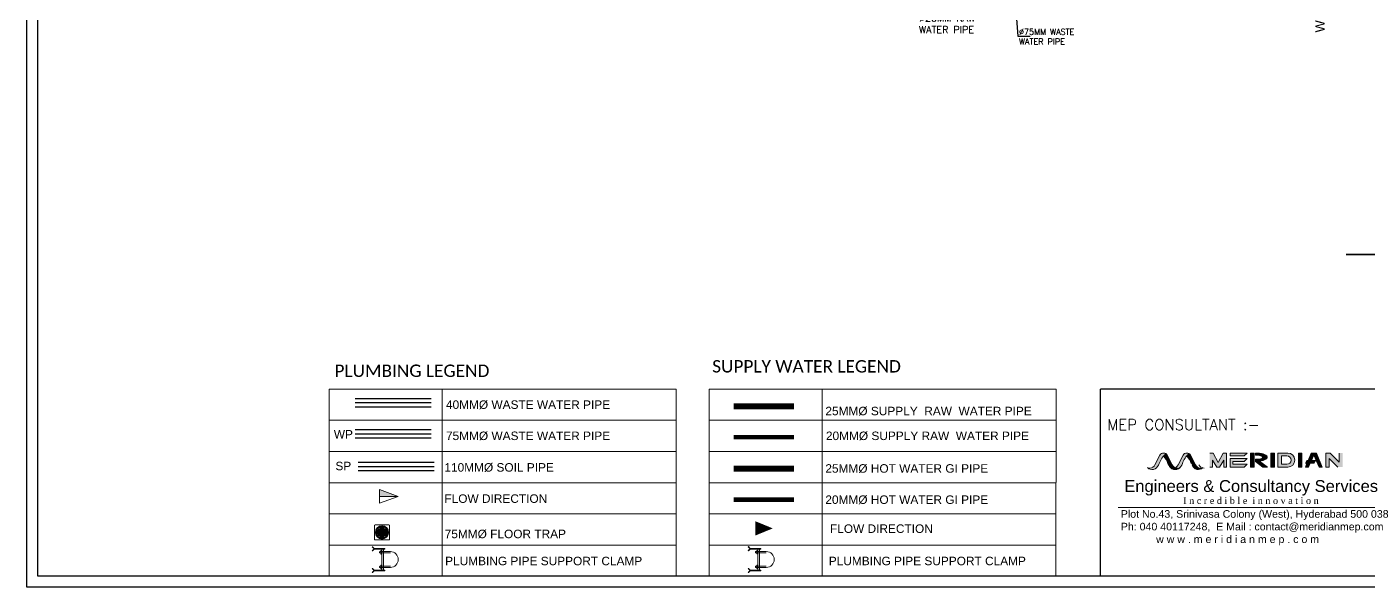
# Model space of a CAD drawing. Extents: x 3550807 to 4078732, y -628171 to -515859.
# Drawn here: x 3872703 to 3901370, y -551399 to -539425 of the extents above; entities that cross this region are included whole.
import ezdxf
from ezdxf import colors
from ezdxf.entities.mleader import LeaderData, LeaderLine
from ezdxf.math import Vec2, Vec3

# ---------------------------------------------------------------- set-up
doc = ezdxf.new("R2010")
doc.units = 0
doc.header["$LTSCALE"] = 6
doc.header["$MEASUREMENT"] = 0
doc.linetypes.add('AI9-LType1', pattern=[1.874999989072481, 1.249999992714987, -0.6249999963574941])
doc.linetypes.add('Hidden 2mm', pattern=[3, 2, -0.9999999999999999])
doc.layers.get('0').update_dxf_attribs({"linetype": 'CONTINUOUS'})
for name, color, linetype, lineweight in [('22-FTfix', 8, 'CONTINUOUS', 9), ('FURNITURE WALL', 8, 'CONTINUOUS', 5), ('P-SP', 1, 'CONTINUOUS', 0), ('PHE-SANITARY', 1, 'CONTINUOUS', 25), ('PHE-SP', 1, 'CONTINUOUS', 0), ('PL-CLAMP', 211, 'CONTINUOUS', 13), ('PL-SOFT  WATER SUPPLY PIPE', 162, 'CONTINUOUS', 9), ('PL-WATER PIPING', 1, 'CONTINUOUS', 9), ('WALL', 10, 'CONTINUOUS', 35)]:
    doc.layers.add(name, color=color, linetype=linetype, lineweight=lineweight)
for name, color, linetype in [('AHU-N Ducting', 30, 'CONTINUOUS'), ('JOINERY', 7, 'CONTINUOUS'), ('P-Text', 8, 'CONTINUOUS'), ('phe-text', 1, 'CONTINUOUS'), ('PL- WASTE PIPE', 6, 'CONTINUOUS'), ('PL-SOIL PIPE', 1, 'CONTINUOUS')]:
    doc.layers.add(name, color=color, linetype=linetype)
doc.styles.add('ARIAL', font='arial.ttf')
doc.styles.add('IRFAN', font='romans.shx')
doc.styles.add('ROMANS', font='romans.shx')
doc.styles.add('SIC_CALIBRI', font='calibri.ttf')
doc.styles.get("Standard").update_dxf_attribs({"font": 'SIMPLEX'})
doc.styles.add('vni1', font='arial.ttf', dxfattribs={"height": 6})

# ---------------------------------------------------------------- blocks, each defined once
blk = doc.blocks.new('1232')
at = {"layer": 'WALL', "color": 8, "linetype": 'ByBlock'}
blk.add_line((-4220.493711504154, -6407.145046984893), (-2711.180828285404, -6407.145046984893), dxfattribs=at)
at = {"layer": 'JOINERY', "color": 8, "style": 'ARIAL', "width": 0.9999999966184663}
blk.add_text('W4', height=200, rotation=90, dxfattribs=at).set_placement((-4682.009674368426, -1663.349350927863))
blk = doc.blocks.new('MECS')
at = {"layer": 'AHU-N Ducting', "lineweight": 0}
for color, points in [(160, [(0.5134121462452396, 0.9090535810691411, -0.255341921221145), (0.5145768996701445, 0.912287291370199, -0.0468472647748238), (0.5216573496010881, 0.9294547023055619, -0.02665404777678521), (0.5336342063745126, 0.9523017867876555, -0.06718534236502927), (0.5556565003610188, 0.9834757225398514, -0.02764109542235114), (0.5738745622465666, 1.003062886091293), (0.5766256133007953, 1.006020680794153, 0.1721363590096937), (0.5505140324168423, 1.011612092831704, 0.2473140975325933), (0.5199152673609156, 0.990002997602848), (0.4721895616269332, 0.8959762340672447, -0.01800133279279188), (0.4702329186293511, 0.8924425501871536, -0.03191826124391834), (0.4661593275680615, 0.8865579408482758, -0.10706332640321), (0.4578792062891825, 0.878103115775042, -0.06872213656596317), (0.4448145115283366, 0.8700396566532579, -0.1100815216467871), (0.4328884929311516, 0.8662964673627914, -0.04816773781383378), (0.4221518354338086, 0.8652597410154012, -0.2553419212163173), (0.4220358712937212, 0.8652596211915509, -0.1055217205861158), (0.4103804133107057, 0.8664834367568037, -0.05287384099968509), (0.3991274403419439, 0.8701487347559893, 0.05054860804395004), (0.4093426809361326, 0.8618595423592463, 0.158790178535047), (0.4483361824497781, 0.8512470793146013, 0.02557253404730241), (0.4549705379184891, 0.8519151542827459, 0.05690113489079723), (0.4703863626932994, 0.8580222609840502, 0.07612807459237678), (0.4928284065502248, 0.8754018488679505, 0.05635508372328296), (0.5070302214118503, 0.8948318576810209)]), (150, [(0.5738745622465666, 1.003062886091293), (0.5556565003610187, 0.9834757225398514, -0.08871706839118897), (0.5985678696283647, 0.909053581069051), (0.606061486380822, 0.89483185768066, 0.0908047400681244), (0.6258840872999482, 0.8691652436534564, 0.09462166198595127), (0.6465687088664405, 0.8652597410154012, 0.09762620718751959), (0.6678649370783271, 0.8694578930597028, -0.1798615287096714), (0.6391234390957357, 0.8959762340672447), (0.5913977333575124, 0.9900029976114196, 0.1368225701357831), (0.5768519750966852, 1.005880687949675, 0.004232813224522215)]), (160, [(0.7385117872205167, 0.909053581069051, -0.2553419212210821), (0.7396765406437975, 0.912287291370199, -0.0468472648161624), (0.7467569905745608, 0.9294547023055619, -0.02665404768152423), (0.7587338473479852, 0.9523017867876555, -0.0671853423456069), (0.7807561413347619, 0.9834757225398514, -0.02764109536567236), (0.7989742032197685, 1.003062886091293), (0.8017252542742679, 1.006020680794153, 0.1721363590409371), (0.7756136733902246, 1.011612092831704, 0.2473140974765815), (0.745014908334659, 0.990002997602848), (0.6972892026003155, 0.8959762340672447, -0.01800133322273754), (0.6953325596030944, 0.8924425501871536, -0.03191826041983521), (0.6912589685412633, 0.8865579408482758, -0.1070633264490691), (0.6829788472626551, 0.878103115775042, -0.06872213649297712), (0.6699141525020799, 0.8700396566532579, -0.1100815216296455), (0.6579881339048046, 0.8662964673627914, -0.04816773779806655), (0.6472514764075519, 0.8652597410154012, -0.255341921221943), (0.6471355122674645, 0.8652596211915509, -0.1055217205828826), (0.6354800542840878, 0.8664834367568037, -0.05287384108009963), (0.6242270813156874, 0.8701487347559893, 0.05054860803605635), (0.6344423219093345, 0.8618595423592463, 0.1587901785338139), (0.6734358234232507, 0.8512470793146013, 0.02557253404856175), (0.6800701788916007, 0.8519151542827459, 0.05690113471568389), (0.6954860036670426, 0.8580222609840502, 0.07612807450990046), (0.717928047523968, 0.8754018488679504, 0.05635508364208738), (0.7321298623846912, 0.8948318576810209)]), (150, [(0.7989742032197685, 1.003062886091293), (0.7807561413347619, 0.9834757225398514, -0.08282162458354263), (0.824217065318585, 0.9090771159288699), (0.8311611273545652, 0.89483185768066, 0.09080474013753037), (0.8509837282734207, 0.8691652436534564, 0.09462166197701749), (0.8716683498401837, 0.8652597410154012, 0.09762620721909913), (0.892964578051529, 0.8694578930597028, -0.1798615287170609), (0.8642230800689376, 0.8959762340672447), (0.8164973743309851, 0.9900029976114196, 0.1368225702393716), (0.8019516160670902, 1.005880687950846, 0.00423281322532398)]), (1, [(1.030236444528139, 0.9438043992806316), (1.071119814834754, 0.8756654487700585), (1.098384609470751, 0.8756654487700585), (1.139267979777095, 0.9438043992806316), (1.139267979777095, 0.8756654487700585), (1.166523559981414, 0.8756654487700585), (1.166523559981414, 1.011943349791295), (1.132454084726353, 1.011943349791295), (1.085966086906956, 0.9199812081284943), (1.037050339579422, 1.011943349791295), (1.002980864324091, 1.011943349791295), (1.002980864324091, 0.8756654487700585), (1.030236444528139, 0.8756654487700585)]), (251, [(1.200593035236746, 1.011943349791295), (1.200593035236746, 0.9846877695869755), (1.336870936257982, 0.9846877695869755), (1.364126516462392, 1.011943349791295)]), (251, [(1.200593035236746, 0.9574321893827462), (1.200593035236746, 0.8756654487700585), (1.336870936257982, 0.8756654487700585), (1.364126516462392, 0.9029210289742877), (1.227848615441156, 0.9029210289742877), (1.227848615441156, 0.930176609178517), (1.336870936257982, 0.930176609178517), (1.364126516462392, 0.9574321893827462)]), (251, [(1.398195991717182, 0.8756654487700585), (1.432265466973055, 0.8756654487700585), (1.432265466973055, 1.011943349791295), (1.398195991717182, 1.011943349791295)]), (251, [(1.629868423453673, 1.011943349791295), (1.59579894819807, 1.011943349791295), (1.59579894819807, 0.8756654487700585), (1.629868423453673, 0.8756654487700585)]), (251, [(1.895610330445043, 1.011943349791295), (1.861540855189982, 1.011943349791295), (1.861540855189982, 0.8756654487700585), (1.895610330445043, 0.8756654487700585)]), (251, [(2.011446546313153, 0.9132142722493442), (2.027431130986065, 0.9404698524534832), (1.94330759580249, 0.9404698524534832), (1.929679805700646, 0.9132142722493442)]), (251, [(1.976193322036766, 0.9132142722493442), (1.944699335091728, 0.9132142722493442), (1.929679805700646, 0.8756654487700585), (1.95903496396306, 0.8756654487699682)]), (251, [(2.011446546313153, 0.99036134481426), (2.063858128663246, 0.8756654487700585), (2.093213286926021, 0.8756654487700585), (2.038702126517292, 1.011943349791295), (1.984190966108743, 1.011943349791295), (1.955601567173546, 0.9404698524534832), (1.988648066588688, 0.9404698524534832)]), (251, [(2.161352237436324, 0.9589543396937112), (2.243118978049192, 0.8756654487700585), (2.290816243406638, 0.8756654487700585), (2.290816243406638, 1.011943349791295), (2.256746768151036, 1.011943349791295), (2.256746768151036, 0.9240548263224531), (2.168166132487245, 1.011943349791295), (2.127282762180992, 1.011943349791295), (2.127282762180992, 0.8756654487700585), (2.161352237436324, 0.8756654487700585)]), (160, [(0.6891611652876872, 0.8652597410154012, -0.0976262072296882), (0.6678649370783271, 0.869457893059793, -0.09762620719819004), (0.6465687088664405, 0.8652597410154012, -0.09462166198179703), (0.6258840872999482, 0.8691652436534564, 0.08724935658191231), (0.6523345167657667, 0.8526558393570214, 0.2544598487685659), (0.7121855603806347, 0.8701487347559893, -0.1060441435256532)]), (150, [(0.9142608062611598, 0.8652597410154012, -0.09762620721833866), (0.892964578051529, 0.8694578930597028, -0.09762620723901456), (0.8716683498401837, 0.8652597410154012, -0.0946216619631427), (0.85098372827315, 0.8691652436534564, 0.08724935651290638), (0.8774341577386077, 0.8526558393570214, 0.2544598487684722), (0.9372852013538366, 0.8701487347559893, -0.1060441435228971)])]:
    blk.add_hatch(color=color, dxfattribs=at).paths.add_polyline_path(points)
h = blk.add_hatch(color=251, dxfattribs=at)
edge = h.paths.add_edge_path()
edge.add_ellipse((1.445893257074899, 0.9710599794848609), major_axis=(-0.1158362158680351, 0), ratio=0.3529411764705883, start_angle=110.1798157566864, end_angle=270)
edge.add_line((1.445893257074899, 1.011943349791295), (1.445893257074899, 0.9915016646380779))
edge.add_ellipse((1.445893257074899, 0.9710599794848609), major_axis=(-0.07012065025681041, 0), ratio=0.2915216142222994, start_angle=90, end_angle=270, ccw=False)
edge.add_line((1.445893257074899, 0.9506182943317341), (1.445893257074899, 0.930176609178517))
edge.add_line((1.445893257074899, 0.930176609178517), (1.518865497210324, 0.8756654487699682))
edge.add_line((1.518865497210324, 0.8756654487700585), (1.561729472942829, 0.8756654487700585))
edge.add_line((1.561729472943099, 0.8756654487700585), (1.485852994268342, 0.9326862509446157))
h = blk.add_hatch(color=251, dxfattribs=at)
h.paths.add_polyline_path([(1.663937898709004, 0.8756654487700585), (1.759332429423987, 0.8756654487700586, 1.000000000016551), (1.759332429423987, 1.011943349791295), (1.663937898709004, 1.011943349791295)])
h.paths.add_polyline_path([(1.698007373964065, 0.9846877695869755), (1.751107687934599, 0.9846877695869753, -0.9999999999691073), (1.751107687934599, 0.9029210289742877), (1.698007373964065, 0.9029210289742877)], flags=16)
at = {"layer": 'AHU-N Ducting', "color": 160, "lineweight": 0}
for p, q in [((0.4721895616269332, 0.8959762340671544, -0.004746985392664118), (0.5199152673651564, 0.9900029976114196, -0.004746985392664118)), ((0.6972892026003155, 0.8959762340671544, -0.004746985392664118), (0.7450149083391703, 0.9900029976114196, -0.004746985392664118)), ((0.5070302214118503, 0.8948318576810209, -0.004746985392664118), (0.5134121462455102, 0.909053581069051, -0.004746985392664118)), ((0.7321298623846912, 0.8948318576810209, -0.004746985392664118), (0.7385117872186219, 0.909053581069051, -0.004746985392664118))]:
    blk.add_line(p, q, dxfattribs=at)
at = {"layer": 'AHU-N Ducting', "color": 150, "lineweight": 0}
for p, q in [((0.6391234390957357, 0.8959762340671544, -0.004746985392664118), (0.5913977333575124, 0.9900029976114196, -0.004746985392664118)), ((0.8642230800689376, 0.8959762340671544, -0.004746985392664118), (0.8164973743309851, 0.9900029976114196, -0.004746985392664118)), ((0.6060614863808219, 0.8948318576810209, -0.004746985392664118), (0.5985678696283647, 0.909053581069051, -0.004746985392664118))]:
    blk.add_line(p, q, dxfattribs=at)
at = {"layer": 'AHU-N Ducting', "color": 1, "lineweight": 0}
for p, q in [((1.002980864324091, 1.011943349791205, -0.004746985392664118), (1.037050339579422, 1.011943349791205, -0.004746985392664118)), ((1.030236444528139, 0.9438043992806316, -0.004746985392664118), (1.071119814834754, 0.8756654487700585, -0.004746985392664118)), ((1.030236444528139, 0.8756654487700585, -0.004746985392664118), (1.030236444528139, 0.9438043992806316, -0.004746985392664118)), ((1.030236444528139, 0.8756654487700585, -0.004746985392664118), (1.030236444528139, 0.9438043992806316, -0.004746985392664118)), ((1.037050339579422, 1.011943349791205, -0.004746985392664118), (1.085966086906956, 0.919981208128404, -0.004746985392664118)), ((1.132454084726353, 1.011943349791205, -0.004746985392664118), (1.085966086906956, 0.919981208128404, -0.004746985392664118)), ((1.139267979777095, 0.9438043992806316, -0.004746985392664118), (1.098384609470751, 0.8756654487700585, -0.004746985392664118)), ((1.166523559981414, 1.011943349791205, -0.004746985392664118), (1.132454084726353, 1.011943349791205, -0.004746985392664118)), ((1.134267582426063, 1.011943349791205, -0.004746985392664118), (1.161523162629841, 1.011943349791205, -0.004746985392664118)), ((1.139267979777095, 0.8756654487700585, -0.004746985392664118), (1.139267979777095, 0.9438043992806316, -0.004746985392664118)), ((1.139267979777095, 0.8756654487700585, -0.004746985392664118), (1.139267979777095, 0.9438043992806316, -0.004746985392664118)), ((1.166523559981414, 0.8756654487700585, -0.004746985392664118), (1.166523559981414, 1.011943349791205, -0.004746985392664118)), ((1.030236444528139, 0.8756654487700585, -0.004746985392664118), (1.002980864324091, 0.8756654487700585, -0.004746985392664118)), ((1.071119814834754, 0.8756654487700585, -0.004746985392664118), (1.098384609470751, 0.8756654487700585, -0.004746985392664118)), ((1.139267979777095, 0.8756654487700585, -0.004746985392664118), (1.166523559981414, 0.8756654487700585, -0.004746985392664118))]:
    blk.add_line(p, q, dxfattribs=at)
at = {"layer": 'AHU-N Ducting', "color": 251, "lineweight": 0}
for p, q in [((1.200593035236746, 1.011943349791205, -0.004746985392664118), (1.364126516462392, 1.011943349791205, -0.004746985392664118)), ((1.200593035236746, 0.9846877695869755, -0.004746985392664118), (1.200593035236746, 1.011943349791205, -0.004746985392664118)), ((1.200593035236746, 0.9846877695869755, -0.004746985392664118), (1.336870936257982, 0.9846877695869755, -0.004746985392664118)), ((1.200593035236746, 0.9574321893827462, -0.004746985392664118), (1.364126516462392, 0.9574321893827462, -0.004746985392664118)), ((1.200593035236746, 0.8756654487700585, -0.004746985392664118), (1.200593035236746, 0.9574321893827462, -0.004746985392664118)), ((1.227848615441156, 0.930176609178517, -0.004746985392664118), (1.336870936257982, 0.930176609178517, -0.004746985392664118)), ((1.227848615441156, 0.9029210289742877, -0.004746985392664118), (1.227848615441156, 0.930176609178517, -0.004746985392664118)), ((1.336870936257982, 0.9846877695869755, -0.004746985392664118), (1.364126516462392, 1.011943349791205, -0.004746985392664118)), ((1.336870936257982, 0.930176609178517, -0.004746985392664118), (1.364126516462392, 0.9574321893827462, -0.004746985392664118)), ((1.398195991717182, 1.011943349791205, -0.004746985392664118), (1.432265466973055, 1.011943349791205, -0.004746985392664118)), ((1.398195991717182, 1.011943349791205, -0.004746985392664118), (1.398195991717182, 0.8756654487700585, -0.004746985392664118)), ((1.432265466973055, 1.011943349791205, -0.004746985392664118), (1.432265466973055, 0.8756654487700585, -0.004746985392664118)), ((1.445893257074899, 1.011943349791205, -0.004746985392664118), (1.445893257074899, 0.9915016646380779, -0.004746985392664118)), ((1.445893257074899, 0.930176609178517, -0.004746985392664118), (1.445893257074899, 0.9506182943317341, -0.004746985392664118)), ((1.445893257074899, 0.930176609178517, -0.004746985392664118), (1.518865497210324, 0.8756654487700585, -0.004746985392664118)), ((1.485852994268342, 0.9326862509445254, -0.004746985392664118), (1.561729472943099, 0.8756654487700585, -0.004746985392664118)), ((1.59579894819807, 1.011943349791205, -0.004746985392664118), (1.629868423453673, 1.011943349791205, -0.004746985392664118)), ((1.59579894819807, 0.8756654487700585, -0.004746985392664118), (1.59579894819807, 1.011943349791205, -0.004746985392664118)), ((1.629868423453673, 1.011943349791205, -0.004746985392664118), (1.629868423453673, 0.8756654487700585, -0.004746985392664118)), ((1.663937898709004, 1.011943349791205, -0.004746985392664118), (1.759332429423987, 1.011943349791205, -0.004746985392664118)), ((1.663937898709004, 1.011943349791205, -0.004746985392664118), (1.663937898709004, 0.8756654487700585, -0.004746985392664118)), ((1.698007373964065, 0.9846877695869755, -0.004746985392664118), (1.751107687934599, 0.9846877695869755, -0.004746985392664118)), ((1.698007373964065, 0.9846877695869755, -0.004746985392664118), (1.698007373964065, 0.9029210289742877, -0.004746985392664118)), ((1.861540855189982, 1.011943349791205, -0.004746985392664118), (1.895610330445043, 1.011943349791205, -0.004746985392664118)), ((1.861540855189982, 0.8756654487700585, -0.004746985392664118), (1.861540855189982, 1.011943349791205, -0.004746985392664118)), ((1.895610330445043, 1.011943349791205, -0.004746985392664118), (1.895610330445043, 0.8756654487700585, -0.004746985392664118)), ((1.929679805700646, 0.913214272249254, -0.004746985392664118), (1.94330759580249, 0.9404698524534832, -0.004746985392664118)), ((2.011446546313153, 0.913214272249254, -0.004746985392664118), (1.929679805700646, 0.913214272249254, -0.004746985392664118)), ((1.929679805700646, 0.8756654487700585, -0.004746985392664118), (1.944699335091728, 0.913214272249254, -0.004746985392664118)), ((2.027431130986065, 0.9404698524534832, -0.004746985392664118), (1.94330759580249, 0.9404698524534832, -0.004746985392664118)), ((1.955601567173546, 0.9404698524534832, -0.004746985392664118), (1.984190966108743, 1.011943349791205, -0.004746985392664118)), ((1.95903496396306, 0.8756654487700585, -0.004746985392664118), (1.976193322036766, 0.913214272249254, -0.004746985392664118)), ((1.984190966108743, 1.011943349791205, -0.004746985392664118), (2.038702126517292, 1.011943349791205, -0.004746985392664118)), ((1.988648066588688, 0.9404698524534832, -0.004746985392664118), (2.011446546313153, 0.9903613448141697, -0.004746985392664118)), ((2.063858128663246, 0.8756654487700585, -0.004746985392664118), (2.011446546313153, 0.9903613448141697, -0.004746985392664118)), ((2.027431130986065, 0.9404698524534832, -0.004746985392664118), (2.011446546313153, 0.913214272249254, -0.004746985392664118)), ((2.093213286926021, 0.8756654487700585, -0.004746985392664118), (2.038702126517292, 1.011943349791205, -0.004746985392664118)), ((2.127282762180992, 1.011943349791205, -0.004746985392664118), (2.168166132487245, 1.011943349791205, -0.004746985392664118)), ((2.127282762180992, 0.8756654487700585, -0.004746985392664118), (2.127282762180992, 1.011943349791205, -0.004746985392664118)), ((2.243118978049192, 0.8756654487700585, -0.004746985392664118), (2.161352237436324, 0.9589543396937112, -0.004746985392664118)), ((2.161352237436324, 0.8756654487700585, -0.004746985392664118), (2.161352237436324, 0.9589543396937112, -0.004746985392664118)), ((2.168166132487245, 1.011943349791205, -0.004746985392664118), (2.256746768151036, 0.9240548263223628, -0.004746985392664118)), ((2.256746768151036, 0.9240548263223628, -0.004746985392664118), (2.256746768151036, 1.011943349791205, -0.004746985392664118)), ((1.200593035236746, 0.8756654487700585, -0.004746985392664118), (1.336870936257982, 0.8756654487700585, -0.004746985392664118)), ((1.227848615441156, 0.9029210289742877, -0.004746985392664118), (1.364126516462392, 0.9029210289742877, -0.004746985392664118)), ((1.336870936257982, 0.8756654487700585, -0.004746985392664118), (1.364126516462392, 0.9029210289742877, -0.004746985392664118)), ((1.398195991717182, 0.8756654487700585, -0.004746985392664118), (1.432265466973055, 0.8756654487700585, -0.004746985392664118)), ((1.518865497210324, 0.8756654487700585, -0.004746985392664118), (1.561729472943099, 0.8756654487700585, -0.004746985392664118)), ((1.59579894819807, 0.8756654487700585, -0.004746985392664118), (1.629868423453673, 0.8756654487700585, -0.004746985392664118)), ((1.663937898709004, 0.8756654487700585, -0.004746985392664118), (1.759332429423987, 0.8756654487700585, -0.004746985392664118)), ((1.698007373964065, 0.9029210289742877, -0.004746985392664118), (1.751107687934599, 0.9029210289742877, -0.004746985392664118)), ((1.861540855189982, 0.8756654487700585, -0.004746985392664118), (1.895610330445043, 0.8756654487700585, -0.004746985392664118)), ((1.95903496396306, 0.8756654487700585, -0.004746985392664118), (1.929679805700646, 0.8756654487700585, -0.004746985392664118)), ((2.063858128663246, 0.8756654487700585, -0.004746985392664118), (2.093213286926021, 0.8756654487700585, -0.004746985392664118)), ((2.127282762180992, 0.8756654487700585, -0.004746985392664118), (2.161352237436324, 0.8756654487700585, -0.004746985392664118))]:
    blk.add_line(p, q, dxfattribs=at)
at = {"layer": 'AHU-N Ducting', "color": 251, "lineweight": 0, "ltscale": 0.85}
blk.add_line((0.1165964656020151, 0.4833313661174543, -0.006142948281450891), (2.68551955399356, 0.4833313661174543, -0.006142948281450891), dxfattribs=at)
at = {"layer": 'AHU-N Ducting', "color": 160, "lineweight": 0}
for centre, radius, start, end in [((0.7417863587136924, 0.8286218616061071, -0.004746985392664118), 0.2421240227987888, 132.9373247437187, 160.5981108453346), ((0.5556565003610187, 0.9718616141967287, -0.004746985392664118), 0.04008173559447583, 90, 153.0887549731676), ((0.5556565003610187, 0.9718616141967287, -0.004746985392664118), 0.04008173559447583, 26.91124502665905, 90), ((0.9668859996868943, 0.8286218616061071, -0.004746985392664118), 0.2421240227987888, 132.9373247436885, 160.5981108453417), ((0.7807561413347619, 0.9718616141967287, -0.004746985392664118), 0.04008173559447583, 90, 153.0887549740909), ((0.7807561413347619, 0.9718616141967287, -0.004746985392664118), 0.04008173559447583, 26.9112450267741, 90), ((0.4451264544360147, 0.9163969157858594, -0.004746985392664118), 0.06522885516514892, 225.1547600332335, 282.2607170516237), ((0.4220358712937212, 0.9213740510237451, -0.004746985392664118), 0.05611442983226616, 245.9053689520779, 270.1184055559717), ((0.4221518354329064, 0.9213741708475954, -0.004746985392664118), 0.05611442983226616, 270, 333.0887549734891), ((0.4248646360879693, 0.9399832544318715, -0.004746985392664118), 0.0937541041238935, 291.3377566141106, 331.210451532663), ((0.6860544255190815, 0.9361233508373039, -0.004746985392664118), 0.09002142922125515, 207.3022954123794, 248.0018617736689), ((0.670226095409397, 0.9163969157858594, -0.004746985392664118), 0.06522885516514892, 225.1547600329532, 282.2607170509705), ((0.6471355122674645, 0.9213740510237451, -0.004746985392664118), 0.05611442983226616, 245.9053689516664, 270.1184055552347), ((0.6472514764061083, 0.9213741708475954, -0.004746985392664118), 0.05611442983226616, 270, 333.0887549734892), ((0.6661865462871954, 0.9163969157858594, -0.004746985392664118), 0.06522885516514892, 257.8079966377897, 314.8452399662061), ((0.6890452011507577, 0.9213740510237451, -0.004746985392664118), 0.05611442983226616, 245.9053689520779, 270.1184055559717), ((0.6499642770614419, 0.9399832544318715, -0.004746985392664118), 0.0937541041238935, 291.3377566141106, 331.2104515326365)]:
    blk.add_arc(centre, radius, start, end, dxfattribs=at)
at = {"layer": 'AHU-N Ducting', "color": 150, "lineweight": 0}
for centre, radius, start, end in [((0.3690451605166651, 0.8262944286522125, -0.004746985392664118), 0.2439871949649071, 19.82781570482793, 40.10717689340409), ((0.5794150909876963, 0.815966263139685, -0.004746985392664118), 0.2619115070846747, 20.82439840783155, 39.75939779118104), ((0.6464527447271652, 0.9213740510237451, -0.004746985392664118), 0.05611442983226616, 248.4970917656522, 270.1184055559715), ((0.6891611652900331, 0.9213741708475954, -0.004746985392664118), 0.05611442983226616, 206.9112450267169, 270), ((0.6891611652900331, 0.9213741708475954, -0.004746985392664118), 0.05611442983226616, 206.9112450267169, 270), ((0.6465687088664405, 0.9213741708475954, -0.004746985392664118), 0.05611442983226616, 270, 292.3036001438938), ((0.9111540664921931, 0.9361233508373039, -0.004746985392664118), 0.09002142922125515, 207.3022954123795, 248.0018617736689), ((0.8715523857009084, 0.9213740510237451, -0.004746985392664118), 0.05611442983226616, 248.4970917649847, 270.1184055553267), ((0.9142608062634155, 0.9213741708475954, -0.004746985392664118), 0.05611442983226616, 206.9112450265108, 270), ((0.8716683498392815, 0.9213741708475954, -0.004746985392664118), 0.05611442983226616, 270, 292.3036001446803), ((0.8912861872601268, 0.9163969157858594, -0.004746985392664118), 0.06522885516514892, 257.7392829491069, 314.8452399670468), ((0.9141448421242304, 0.9213740510237451, -0.004746985392664118), 0.05611442983226616, 245.9053689520778, 270.1184055558794), ((0.9496233245769173, 0.9248906590848106, -0.004746985392664118), 0.0599665343237634, 206.9112450265108, 270)]:
    blk.add_arc(centre, radius, start, end, dxfattribs=at)
at = {"layer": 'AHU-N Ducting', "color": 251, "lineweight": 0}
for centre, radius in [((1.751107687934599, 0.9438043992806316, -0.004746985392664118), 0.04088337030636534), ((1.759332429423987, 0.9438043992806316, -0.004746985392664118), 0.0681389505106089)]:
    blk.add_arc(centre, radius, 270, 90, dxfattribs=at)
for major_axis, ratio, start_param in [((-0.1158362158680351, 0), 0.3529411764705883, 1.923000554194905), ((-0.07012065025681041, 0), 0.2915216142222994, 1.570796326794897)]:
    blk.add_ellipse((1.445893257074899, 0.9710599794848609, -0.004746985392664118), major_axis=major_axis, ratio=ratio, start_param=start_param, end_param=4.71238898038469, dxfattribs=at)
at = {"layer": 'AHU-N Ducting', "color": 251, "lineweight": 0, "attachment_point": 1, "style": 'ARIAL'}
for s, insert, char_height, width in [('{\\C1;Engineers & Consultancy Services \\P}', (0.1749155116136762, 0.7493232539108021, -0.01458950216844587), 0.11475, 24.25437425909253), ('{\\C252;Plot No.43, Srinivasa Colony (West), Hyderabad 500 038\\PPh: 040 40117248,  E Mail : contact@meridianmep.com\\P            w w w . m e r i d i a n m e p . c o m }', (0.14136276644183, 0.4583226879356062, -0.006142948281450891), 0.07344, 2.63264250269352)]:
    blk.add_mtext(s, dxfattribs=dict(at, insert=insert, char_height=char_height, width=width))
at = {"layer": 'AHU-N Ducting', "color": 251, "lineweight": 0, "ltscale": 0.85, "insert": (1.402428089641869, 0.5507002547054753, -0.005528653453305802), "char_height": 0.0651762882177883, "attachment_point": 5, "line_spacing_factor": 0.6, "style": 'ARIAL'}
blk.add_mtext('{\\FBatang|c0;\\C5;I n c r e d i b l e  i n n o v a t i o n\\P}', dxfattribs=at)
blk = doc.blocks.new('clamp')
at = {"layer": 'PL-CLAMP'}
for p, q in [((105.410400617477, 198.4223073759828), (168.5933547500048, 198.4223073759828)), ((105.4194071475234, 191.061689693645), (168.5933547500048, 191.061689693645)), ((156.2435930851665, 205.7829250434194), (161.1938547078047, 205.7829250434194)), ((156.2439709785853, 183.7010720261939), (161.1938547078047, 183.7010720261939)), ((163.1938547078338, 185.7010720262084), (163.1938547078338, 203.7829250434194)), ((170.5933547500339, 196.4223073759828), (170.5933547500339, 193.0616897234473)), ((105.410400617477, 102.0388344714198), (168.594878304359, 102.0388541260514)), ((105.4395805779371, 109.3994718083892), (168.594878304359, 109.3994718083892)), ((156.2451165500555, 116.7600894758258), (161.1953781727519, 116.7600894758258)), ((156.2454944435325, 94.67823645861483), (161.1953781727519, 94.67823645861483)), ((163.1953781727519, 96.67823645860028), (163.1953781727519, 114.7600894758258)), ((170.594878304359, 107.3994718083892), (170.594878304359, 104.0388541409526))]:
    blk.add_line(p, q, dxfattribs=at)
for points in [[(138.4495001331173, 216.4782889524255, -0.4142135623730951), (139.4494830265551, 217.4783060887608), (203.0525380793722, 217.4783060887608), (214.0287283745938, 228.4483454910244), (215.442966125761, 227.0341561360489), (203.8813840006806, 215.477935905318), (215.3198989716411, 204.0455645558561), (213.9057096329861, 202.6313268032993), (203.0092255945979, 213.4783060589585), (139.4495514824896, 213.4783060589585, -0.4142135623730951), (138.449534316381, 214.4782889673266), (138.4495001331173, 216.4782889524255)], [(138.4495001319614, 84.33570991845465, -0.4142135623730951), (139.4494830253992, 85.33572705479003), (203.0525380782163, 85.33572705479003), (214.0287283734379, 96.3057664570536), (215.4429661246051, 94.89157710207816), (203.8813839995248, 83.33535687134726), (215.3198989704852, 71.90298552188533), (213.9057096318302, 70.48874776932853), (203.009225593442, 81.3357270249877), (139.4495514813337, 81.3357270249877, -0.4142135623730951), (138.4495343152252, 82.33570993335582), (138.4495001319614, 84.33570991845465)]]:
    blk.add_lwpolyline(points, format="xyb", dxfattribs=at)
for points in [[(146.2457227590952, 81.33584335835315), (146.2433929625716, 217.4784224072251)], [(156.2457227888975, 81.3360144832883), (156.2433929327693, 217.4785935470615)]]:
    blk.add_lwpolyline(points, dxfattribs=at)
for centre, radius, start, end in [((105.410400617477, 150.2305709013496), 48.19173645431874, 90, 270), ((161.1938547078047, 203.7829250434194), 2, 0, 90), ((161.1938547078047, 185.7010720262084), 2, 270, 0), ((168.5933547500048, 196.4223073759828), 2, 0, 90), ((168.5933547500048, 193.0616897234473), 2, 270, 0), ((161.1953781727519, 114.7600894758258), 2, 0, 90), ((161.1953781727519, 96.67823645860028), 2, 270, 0), ((168.594878304359, 107.3994718083892), 2, 0, 90), ((168.594878304359, 104.0388541409526), 2, 270, 0)]:
    blk.add_arc(centre, radius, start, end, dxfattribs=at)
blk = doc.blocks.new('A$C525867A1')
at = {"layer": '22-FTfix', "color": 1, "lineweight": 0}
for p, q in [((-76.61456368129585, 3.51420059933433), (-40.14378522761098, 40.06065755996623)), ((42.02791130817238, 42.11512111594951), (-42.02791130814811, -42.11512111589649)), ((-3.673006773926112, 76.60711452059815), (-40.14378522761098, 40.06065755996623)), ((76.3747256656948, 3.675161651184297), (3.281811742191493, 76.61671856078888)), ((-3.514443936147075, -76.37978157362488), (-76.60735785965036, -3.438224664020311)), ((3.440379545968732, -76.37496900495782), (39.9111579996536, -39.82851204432593)), ((76.38193645333847, -3.282055083694019), (39.9111579996536, -39.82851204432593))]:
    blk.add_line(p, q, dxfattribs=at)
at = {"layer": '22-FTfix', "color": 1, "linetype": 'AI9-LType1', "lineweight": 0}
blk.add_line((42.0000066127126, -41.91303517805201), (-42.23263384061544, 42.14518069363788), dxfattribs=at)
at = {"layer": '22-FTfix', "color": 3, "lineweight": 0}
for p, q in [((-18.37755100061403, 18.33949572151664), (-39.49561314872549, -2.822387356137444)), ((-10.37229649978547, 10.35081808637458), (-35.77188779375707, -15.10147850284137)), ((-14.54999372579442, 14.5198643537179), (-35.66805587390587, -6.642018723936182)), ((-23.25073169137085, 23.20258528253256), (-32.40970991449498, 14.02460176732326)), ((-6.544739224965854, 6.531186718575839), (-31.94433051893745, -18.92110987064011)), ((-23.25073169137085, 23.20258528253256), (-14.09175346824673, 32.38056879774187)), ((-18.37755100061403, 18.33949572151664), (2.742904400300972, 39.50377701797251)), ((-14.54999372579442, 14.5198643537179), (6.570461675066062, 35.68414565022819)), ((-10.37229649978547, 10.35081808637458), (15.02968804692154, 35.80551289443309)), ((-6.544739224965854, 6.531186718575839), (18.85724532174116, 31.98588152663435)), ((-1.879483488025078, 1.181546766456859), (-1.532461841226749, 1.529288498792747)), ((-1.39264506277791, 0.6957164609622258), (-1.879483488025078, 1.181546766456859)), ((-1.185440194414815, 1.877030231142267), (-1.532461841226749, 1.529288498792747)), ((-0.6986017691676476, 1.391199925647634), (-1.185440194414815, 1.877030231142267)), ((1.181546766357006, 1.879483488054178), (0.6957164608094164, 1.392645062753944)), ((1.877030231104881, 1.185440194381578), (1.181546766357006, 1.879483488054178)), ((1.877030231104881, 1.185440194381578), (1.391199925557291, 0.6986017690813441)), ((5.205929745333249, 9.255341493815756), (24.57213089023714, 28.66172837782427)), ((6.542341006011161, -6.528793465651272), (31.94432555271817, 18.92590134240724)), ((9.24453027841442, 5.225103885185192), (28.61073142331831, 24.63149076919371)), ((10.37229649970069, -10.35081808621271), (35.77428104640771, 15.1038767218458)), ((14.54759550694878, -14.51747110090217), (35.66805090780926, 6.64681019560812)), ((18.37755100058378, -18.33949572140919), (39.49800640144426, 2.824785575101096)), ((-9.244530278499209, -5.225103885023321), (-28.6107314234031, -24.63149076903183)), ((-5.205929745418039, -9.255341493653885), (-24.57213089032193, -28.6617283776624)), ((6.542341006011161, -6.528793465651272), (-18.85725028796043, -31.98109005486722)), ((10.37229649970069, -10.35081808621271), (-15.0272947942709, -35.80311467542866)), ((14.54759550694878, -14.51747110090217), (-6.570466641162675, -35.67935417855625)), ((18.37755100058378, -18.33949572140919), (-2.740511147527673, -39.50137879906327)), ((-1.874636978345189, -1.183041975485979), (-1.388806672797599, -0.696203550185745)), ((-1.179153513597314, -1.877085269158579), (-1.874636978345189, -1.183041975485979)), ((-1.179153513597314, -1.877085269158579), (-0.6933232080497241, -1.390246843858345)), ((1.183041975582789, -1.874636978312906), (0.6962035502810898, -1.388806672763853)), ((1.183041975582789, -1.874636978312906), (1.530063622381118, -1.526895245977018)), ((1.877085269193052, -1.179153513627498), (1.390246843891352, -0.6933232080784453)), ((1.877085269193052, -1.179153513627498), (1.530063622381118, -1.526895245977018)), ((23.2507316913406, -23.20258528242512), (14.09175346820287, -32.38056879764806)), ((23.2507316913406, -23.20258528242512), (32.40970991446472, -14.02460176721581))]:
    blk.add_line(p, q, dxfattribs=at)
at = {"layer": '22-FTfix', "color": 1, "lineweight": 0}
blk.add_circle((-0.1175127233591124, 0.1172693841470807), 49.41859127345637, dxfattribs=at)
at = {"layer": '22-FTfix', "color": 3, "lineweight": 0}
for centre, radius in [((0.001196626379845751, 0.001199109447799239), 45.23938982440876), ((-0.0586346920463257, -0.0587563616572879), 44.94462652804302), ((0.001196626379845751, 0.001199109447799239), 4.17920144904761), ((1.213855405080011e-11, 2.651542180265309e-11), 3.93356536874282)]:
    blk.add_circle(centre, radius, dxfattribs=at)
at = {"layer": '22-FTfix', "color": 1, "lineweight": 0}
for points in [[(-76.61456368242506, 3.514200598091965), (-78.53155912453089, 1.593227304213803), (-78.5283311548523, -1.521229223081379), (-76.60735786099636, -3.43822466504613)], [(3.281811743309422, 76.61671855974943), (1.36083844945349, 78.53371400171417), (-1.75361807796555, 78.53048603206285), (-3.673006772806858, 76.60711451934216)], [(76.38193645451226, -3.282055082526906), (78.30132514935356, -1.358683569806198), (78.29809717964761, 1.755772957570695), (76.37472566692179, 3.675161652298047)], [(-3.514443937383986, -76.37978157249749), (-1.591072424658167, -78.29917026722485), (1.523384102788213, -78.29594229765526), (3.440379544894053, -76.3749690037771)]]:
    blk.add_open_spline(points, degree=3, dxfattribs=at)
for points in [[(-35.27060453679781, 35.19756799780434), (-54.64398544052236, 15.78398645725449), (-54.61139287927159, -15.66244152512406), (-35.19781133813333, -35.03582242823419), (-15.78183157823421, -54.4115965839981), (15.66459640528312, -54.37900402288435), (35.03797730900767, -34.9654224823345)], [(-35.27060453679781, 35.19756799780434), (-15.89722363308688, 54.61114953834057), (15.54920435026686, 54.64374209961758), (34.96278589140513, 35.27036119650744), (54.37876565130424, 15.89458704074353), (54.41135821271861, -15.55184094179829), (35.03797730900767, -34.9654224823345)]]:
    blk.add_open_spline(points, degree=3, knots=[0, 0, 0, 0, 1, 1, 1, 2, 2, 2, 2], dxfattribs=at)
at = {"layer": '22-FTfix', "color": 3, "lineweight": 0}
for points in [[(-36.77312239556836, 17.08183294896126), (-37.40658945473956, 15.72758421831591), (-36.82036130987637, 14.11825563231545), (-35.46611257921633, 13.48478857321833), (-34.43784283137979, 13.00431090935734), (-33.213842834364, 13.21880023514644), (-32.40970991483172, 14.02460176665812)], [(-14.09175346801541, 32.38056879707674), (-13.03632901113439, 33.43818330718071), (-13.04050013016357, 35.15113191408645), (-14.09571642147132, 36.20416311821293), (-14.90151795308978, 37.00829603780189), (-16.12356668092062, 37.22264590155449), (-17.15562971270154, 36.74003281157569)], [(6.570461675668342, 35.68414564983232), (7.62588613254936, 36.74176015993628), (7.624113232281032, 38.45231551418825), (6.566498722212446, 39.5077399709685), (5.508884212143831, 40.56316442774877), (3.798328857784269, 40.56139152756216), (2.742904400903251, 39.50377701745818)], [(5.205929745545532, 9.25534149373963), (4.093067222985579, 8.140169731386775), (4.094939445383369, 6.333784945561548), (5.210111207784437, 5.220922423022505), (6.325282970240035, 4.108059900429045), (8.131667756121281, 4.109932122826777), (9.244530278681236, 5.225103885179632)], [(18.85724532247621, 31.98588152648622), (19.91266977937083, 33.04349603660382), (19.91089687919796, 34.75405139073331), (18.8532823690203, 35.80947584762241), (17.79566785884263, 36.86490030451152), (16.08511250460574, 36.86312740422969), (15.02968804771112, 35.80551289411209)], [(28.61073142419932, 24.63149076920178), (29.72359394677287, 25.74666253156827), (29.72172172437508, 27.55304731739349), (28.60654996191948, 28.66590983998695), (27.49137819951841, 29.778772362526), (25.68499341363717, 29.77690014012827), (24.57213089106362, 28.66172837776178)], [(35.77428104719729, 15.1038767221668), (36.8297055040919, 16.1614912322844), (36.82553438504913, 17.87443983917651), (35.76791987481693, 18.92986429612003), (34.71270358350917, 19.9828955002465), (32.9997500104569, 19.98351585267289), (31.94432555356229, 18.9259013425553)], [(39.49800640204653, 2.824785575724258), (40.55343085892755, 3.882400085828228), (40.54925973989838, 5.595348692733976), (39.49404344859062, 6.648379896860454), (38.43642893835844, 7.703804353803963), (36.72347536529256, 7.704424706216717), (35.66805090841154, 6.646810196112748)], [(-39.49561314939218, -2.822387356719817), (-40.55103760628681, -3.880001866837424), (-40.54926470596395, -5.590557221143793), (-39.49165019589534, -6.64598167792407), (-38.43403568582676, -7.701406134704318), (-36.72348033152172, -7.699633234463292), (-35.66805587462709, -6.642018724345685)], [(-35.77188779454294, -15.10147850316237), (-36.82731225143756, -16.15909301327996), (-36.82793260395925, -17.87204658632006), (-35.77031809378159, -18.92747104320916), (-34.71270358360393, -19.98289550009826), (-32.99975497667247, -19.97872438090583), (-31.94433051977785, -18.92110987078824)], [(-28.61073142423954, -24.63149076910796), (-29.72359394679949, -25.74666253146081), (-29.72172172441531, -27.55304731729968), (-28.60654996201424, -28.66590983983872), (-27.49137819955864, -29.77877236243218), (-25.68499341366379, -29.77690014002081), (-24.57213089110384, -28.66172837766796)], [(-18.85725028869178, -31.98109005471916), (-19.9126747455864, -33.03870456483676), (-19.9108968792927, -34.75405139058507), (-18.85568058798495, -35.80708259471154), (-17.79806607775275, -36.86250705165507), (-16.08271925195139, -36.86072918522525), (-15.02729479505678, -35.80311467510766)], [(-5.205929745585756, -9.255341493645814), (-4.093067223025803, -8.140169731292959), (-4.094939445423593, -6.333784945467733), (-5.210111207879192, -5.220922422874273), (-6.32528297028026, -4.108059900335229), (-8.131667756161505, -4.109932122732959), (-9.24453027872146, -5.225103885085814)], [(-6.570466641883896, -35.67935417806525), (-7.625891098778523, -36.73696868818286), (-7.621719979749349, -38.4499172950886), (-6.564105469517164, -39.50534175203211), (-5.508889178209409, -40.55837295615859), (-3.795935605143528, -40.55899330857135), (-2.740511148248901, -39.50137879845374)], [(14.09175346781158, -32.38056879681965), (13.03872226366605, -33.43578508808105), (13.03810191125342, -35.14873866123), (14.09571642143109, -36.2041631181191), (14.90151795288597, -37.00829603754482), (16.12595993356135, -37.22024768256369), (17.15562474647236, -36.73524133982227)], [(36.77311742935277, -17.07704147719421), (37.40419123578853, -15.72519096539144), (36.82035634375626, -14.11346416067087), (35.46611257905343, -13.48478857302931), (34.43544461246966, -13.0019176565009), (33.21384283417378, -13.21880023487572), (32.4097099146415, -14.0246017663874)]]:
    blk.add_open_spline(points, degree=3, knots=[0, 0, 0, 0, 1, 1, 1, 2, 2, 2, 2], dxfattribs=at)
for points in [[(-28.68029915383689, 28.6209094775119), (-32.03086788363826, 25.27777751101518), (-34.77233372190945, 21.36988259346251), (-36.77312239556836, 17.08183294896126)], [(-17.15562971270154, 36.74003281157569), (-21.44191597839527, 34.72796155342103), (-25.34172648453309, 31.9807991794133), (-28.68029915383689, 28.6209094775119)], [(-1.388806672950734, -0.6962035501013023), (-1.005886235068502, -0.3124885350860037), (-1.006531828998782, 0.3104027703784851), (-1.392645062800458, 0.6957164609162333)], [(-0.6986017691550673, 1.391199925615274), (-0.3124885353533911, 1.005886235077526), (0.3104027701168101, 1.006531828994153), (0.6957164607345314, 1.39264506285202)], [(1.391199925482406, 0.6986017692009434), (1.005886234864685, 0.3124885353430765), (1.006531828808569, -0.3104027701077794), (1.390246843903932, -0.6933232080461599)], [(0.6962035502585417, -1.388806672745201), (0.3124885351631785, -1.00588623480682), (-0.3104027703206274, -1.00653182873708), (-0.6933232082028593, -1.390246843752379)], [(17.15562474647236, -36.73524133982227), (21.44191597835505, -34.72796155332721), (25.34411973722835, -31.97840096047691), (28.68029915381028, -28.62090947740446)], [(28.68029915381028, -28.62090947740446), (32.03326113633351, -25.2753792920788), (34.77233372186922, -21.3698825933687), (36.77311742935277, -17.07704147719421)]]:
    blk.add_open_spline(points, degree=3, dxfattribs=at)
blk = doc.blocks.new('A$C0B1B3CFA')
at = {"layer": 'PHE-SP'}
h = blk.add_hatch(color=7, dxfattribs=at)
h.dxf.hatch_style = 1
h.paths.add_polyline_path([(-0.0494668798380715, 0.0226015183831585), (-0.0494668798380715, 0), (0.0123667199595179, 0)])
at = {"layer": 'PHE-SP', "color": 7}
for points in [[(-0.0494668798380715, 0), (0.0123667199595179, 0), (-0.0494668798380715, 0.0226015183831585), (-0.0494668798380715, 0)], [(-0.0494668798380715, 0), (0.0123667199595179, 0), (-0.0494668798380715, -0.0226015183831585), (-0.0494668798380715, 0)]]:
    blk.add_lwpolyline(points, dxfattribs=at)
blk = doc.blocks.new('Z$W@#3BD47561')
at = {"layer": 'PHE-SP', "xscale": 49.00933755098914, "yscale": 49.00933755098914, "zscale": 49.00933755098914, "rotation": 270}
blk.add_blockref('A$C0B1B3CFA', (0, 0), dxfattribs=at)
blk = doc.blocks.new('Z$W@#4AA511D8')
at = {"layer": 'phe-text', "linetype": 'ByBlock', "lineweight": -2, "ltscale": 0.5, "xscale": 0.0244727334018079, "yscale": 0.0244727334018079, "zscale": 0.0244727334018079, "rotation": 270}
blk.add_blockref('Z$W@#3BD47561', (0.0148325505764859, 0), dxfattribs=at)

msp = doc.modelspace()

# ---------------------------------------------------------------- linework, layer by layer
for p in [(3917552.426116879, -547166.7025408972), (3895645.86113737, -551166.7025408972)]:
    msp.add_line(p, (3895645.86113737, -547166.7025408972))
for points in [[(3917784.258537503, -519387.1143226366), (3917784.258537503, -551398.5349615149), (3872703.053353884, -551398.5349615149), (3872703.053353884, -519387.1143226366)], [(3917552.426116884, -519618.9467432536), (3917552.426116884, -551166.7025408972), (3872934.885774502, -551166.7025408972), (3872934.885774502, -519618.9467432536)]]:
    msp.add_lwpolyline(points, close=True)
at = {"layer": 'P-SP', "color": 251, "linetype": 'ByBlock', "lineweight": -3, "ltscale": 25}
for points in [[(3879722.397810347, -547453.7552326091), (3881346.111550406, -547453.7552326091)], [(3879722.397810347, -548120.4335263157), (3881346.111550406, -548120.4335263157)], [(3879784.200042523, -548818.1864802167), (3881407.913781976, -548818.1864802167)]]:
    msp.add_lwpolyline(points, dxfattribs=at)
at = {"layer": 'P-Text', "color": 7, "linetype": 'ByBlock', "lineweight": 0}
for p, q in [((3879163.423121564, -547166.4932541817), (3886578.190094959, -547166.4932541817)), ((3879163.423121564, -547166.5630164165), (3886578.190094959, -547166.5630164165)), ((3879163.651665732, -551166.6327786625), (3879163.461208943, -547166.4932541817)), ((3881582.426985292, -547166.4932541817), (3881582.426985292, -551166.6327786625)), ((3886578.190094959, -547166.5630164165), (3886578.190094959, -551166.7025408973)), ((3887282.957232048, -551166.7025408973), (3887284.023743573, -547166.6327786625)), ((3887284.023743573, -547166.6327786625), (3894698.790716968, -547166.6327786625)), ((3887284.023743573, -551166.7025408973), (3887284.023743573, -547166.7025408973)), ((3887284.023743573, -547166.7025408973), (3894698.790716968, -547166.7025408973)), ((3889703.0276073, -547166.7025408973), (3889700.546072724, -551166.7025408973)), ((3889703.0276073, -547166.6327786625), (3889700.92826765, -551166.7025408973)), ((3894698.790716968, -547166.6327786625), (3894697.724205443, -551166.7025408973)), ((3879163.423121564, -547833.1715478909), (3886578.190094959, -547833.1715478909)), ((3879163.423121564, -547833.2413101243), (3886578.190094959, -547833.2413101243)), ((3887284.023743573, -547833.3110723642), (3894698.790716968, -547833.3110723642)), ((3887284.023743573, -547833.3808345988), (3894698.790716968, -547833.3808345988)), ((3879163.423121564, -548499.8498415975), (3886578.190094959, -548499.8498415975)), ((3879163.423121564, -548499.8498415975), (3886578.190094959, -548499.8498415975)), ((3879163.423121564, -548499.9196038309), (3886578.190094959, -548499.9196038309)), ((3879163.423121564, -548499.9196038309), (3886578.190094959, -548499.9196038309)), ((3887284.023743573, -548499.9893660732), (3894698.790716968, -548499.9893660732)), ((3887284.023743573, -548500.059128308), (3894698.790716968, -548500.059128308)), ((3879163.423121564, -549166.5281353015), (3886578.190094959, -549166.5281353015)), ((3879163.423121564, -549166.597897535), (3886578.190094959, -549166.597897535)), ((3887284.557013288, -549166.6676597812), (3894699.323986678, -549166.6676597812)), ((3879163.423121564, -549833.2064290056), (3886578.190094959, -549833.2064290056)), ((3879163.423121564, -549833.2761912378), (3886578.190094959, -549833.2761912378)), ((3887284.023743573, -549833.3459534864), (3894698.790716968, -549833.3459534864)), ((3879163.423121564, -550499.8847227173), (3886578.190094959, -550499.8847227173)), ((3879163.423121564, -550499.9544849521), (3886578.190094959, -550499.9544849521)), ((3887283.490473863, -550500.0242471918), (3894698.257447258, -550500.0242471918)), ((3879163.423121564, -551166.6327786625), (3886578.190094959, -551166.6327786625)), ((3887284.023743573, -551166.7025408973), (3894698.790716968, -551166.7025408973))]:
    msp.add_line(p, q, dxfattribs=at)
at = {"layer": 'PL- WASTE PIPE', "color": 4, "linetype": 'ByBlock', "ltscale": 5}
for points in [[(3879722.397810952, -547364.0578630618), (3881346.111550406, -547364.0578630618)], [(3879722.397810952, -547543.452602149), (3881346.111550406, -547543.452602149)]]:
    msp.add_lwpolyline(points, dxfattribs=at)
at = {"layer": 'PL- WASTE PIPE', "linetype": 'ByBlock', "ltscale": 5}
for points in [[(3879722.397810952, -548030.7361567696), (3881346.111550406, -548030.7361567696)], [(3879722.397810952, -548210.1308958556), (3881346.111550406, -548210.1308958556)]]:
    msp.add_lwpolyline(points, dxfattribs=at)
at = {"layer": 'PL-SOFT  WATER SUPPLY PIPE', "color": 3, "const_width": 123.5877207663276}
msp.add_lwpolyline([(3887807.424942413, -547534.2689183911), (3889102.059756798, -547534.2689183911)], dxfattribs=at)
at = {"layer": 'PL-SOFT  WATER SUPPLY PIPE', "color": 5, "const_width": 98.87017661306209}
msp.add_lwpolyline([(3887807.424942413, -548193.3557329802), (3889102.059756798, -548193.3557329802)], dxfattribs=at)
at = {"layer": 'PL-SOFT  WATER SUPPLY PIPE', "color": 11, "true_color": 0xf75178, "const_width": 123.5877207663276}
msp.add_lwpolyline([(3887806.597793074, -548867.6255058018), (3889101.232607459, -548867.6255058018)], dxfattribs=at)
at = {"layer": 'PL-SOFT  WATER SUPPLY PIPE', "color": 11, "true_color": 0xff785c, "const_width": 98.87017661306209}
msp.add_lwpolyline([(3887806.597793074, -549526.7123203911), (3889101.232607459, -549526.7123203911)], dxfattribs=at)
at = {"layer": 'PL-SOIL PIPE', "color": 1, "linetype": 'Continuous'}
for points in [[(3879784.200042523, -548728.4891106742), (3881407.913781976, -548728.4891106742)], [(3879784.200042523, -548907.8838497617), (3881407.913781976, -548907.8838497617)]]:
    msp.add_lwpolyline(points, dxfattribs=at)
at = {"layer": 'PL-WATER PIPING', "color": 61, "true_color": 0xd8e58c}
msp.add_lwpolyline([(3888272.644878693, -550142.3466124069, 305.9024231551576, 0, 0), (3888644.924917751, -550142.3466124069, 0, 0, 0)], format="xyseb", dxfattribs=at)

# ---------------------------------------------------------------- block references
at = {"linetype": 'ByBlock'}
msp.add_blockref('1232', (3905120.053353885, -537883.9537503232), dxfattribs=at)
at = {"layer": 'FURNITURE WALL', "linetype": 'Hidden 2mm', "xscale": 2206.000027674606, "yscale": 2206.000027674606, "zscale": 2206.000027674606}
msp.add_blockref('MECS', (3895771.533904985, -550764.0349148788, 13.55134407888346), dxfattribs=at)
at = {"layer": 'PHE-SANITARY', "color": 2, "linetype": 'ByBlock', "xscale": 5366.688886596316, "yscale": 5366.688886596305, "zscale": 5366.688886596316, "rotation": 180.064997724584}
msp.add_blockref('Z$W@#4AA511D8', (3880636.798543116, -549459.6832785236), dxfattribs=at)
at = {"layer": 'PL- WASTE PIPE', "linetype": 'ByBlock', "ltscale": 5, "xscale": -2.854727886123727, "yscale": 2.85472788610869, "zscale": 2.85472788430384, "rotation": 225.0593839875239}
msp.add_blockref('A$C525867A1', (3880294.216974552, -550227.1191416183), dxfattribs=at)
at = {"layer": 'PL-CLAMP', "linetype": 'ByBlock', "xscale": -3.516931640189411, "yscale": 3.516931640189408, "zscale": 3.516931638375855, "rotation": 0.02499690717137621}
for p in [(3880843.191069239, -551336.2515331837), (3888877.460636005, -551335.5026272975)]:
    msp.add_blockref('clamp', p, dxfattribs=at)

# ---------------------------------------------------------------- texts
at = {"lineweight": 9, "style": 'IRFAN'}
msp.add_text('MEP CONSULTANT :-', height=231.8189976944591, dxfattribs=at).set_placement((3895793.256727239, -548043.2302575015, 17.86376689828642))
at = {"layer": 'P-Text', "color": 1, "linetype": 'ByBlock', "lineweight": -3, "style": 'SIC_CALIBRI'}
for s, p in [('PLUMBING LEGEND', (3879278.477326143, -546906.5662400208)), ('SUPPLY WATER LEGEND', (3887350.587086462, -546811.8113462001))]:
    msp.add_text(s, height=264.8544376342965, dxfattribs=at).set_placement(p)
at = {"layer": 'P-Text', "color": 7, "linetype": 'ByBlock', "lineweight": -3, "style": 'vni1'}
for s, p in [('40MM%%C WASTE WATER PIPE', (3881660.896527016, -547588.6319887883)), ('25MM%%C SUPPLY  RAW  WATER PIPE', (3889769.958004312, -547725.5535365199)), ('WP', (3879264.457115704, -548223.0667892585)), ('75MM%%C WASTE WATER PIPE', (3881660.896527016, -548255.3102824949)), ('20MM%%C SUPPLY RAW  WATER PIPE', (3889781.497149024, -548255.380044732)), ('SP', (3879298.575247833, -548900.212278415)), ('110MM%%C SOIL PIPE', (3881627.538624105, -548930.0822689915)), ('25MM%%C HOT WATER GI PIPE', (3889769.130854972, -548952.8661694298)), ('FLOW DIRECTION', (3881627.538624105, -549596.7605627032)), ('20MM%%C HOT WATER GI PIPE', (3889769.130854972, -549619.474700903)), ('FLOW DIRECTION', (3889868.24831362, -550239.0460902869)), ('75MM%%c FLOOR TRAP', (3881633.506899501, -550351.6105050221)), ('PLUMBING PIPE SUPPORT CLAMP', (3881643.079379897, -550930.1171501013)), ('PLUMBING PIPE SUPPORT CLAMP', (3889842.550618462, -550929.3682442114))]:
    msp.add_text(s, height=181.5334298109261, dxfattribs=at).set_placement(p)
at = {"layer": 'PL- WASTE PIPE', "linetype": 'ByBlock', "ltscale": 5, "insert": (3893907.669770499, -539469.5236202726), "char_height": 124.9999999977931, "width": 1332.590875704529, "attachment_point": 1, "style": 'ROMANS'}
msp.add_mtext('%%c75MM WASTE WATER PIPE', dxfattribs=at)
at = {"layer": 'PL-SOFT  WATER SUPPLY PIPE', "color": 5, "insert": (3891769.954242647, -539160.4593983087), "char_height": 150, "width": 1899.144357751356, "attachment_point": 1}
msp.add_mtext('%%c20MM RAW WATER PIPE', dxfattribs=at)

# ---------------------------------------------------------------- leaders
at = {"layer": 'PL- WASTE PIPE', "linetype": 'ByBlock', "ltscale": 5}
ml = msp.add_multileader_mtext('Standard', dxfattribs=at)
ml.set_content(' ', color=256)
ml.set_leader_properties()
ml.build(insert=Vec2(0, 0))
ml.multileader.update_dxf_attribs({"text_right_attachment_type": 6, "dogleg_length": 265.0374667439384, "arrow_head_size": 99.99999999823451})
ctx = ml.context
ctx.base_point, ctx.char_height, ctx.arrow_head_size, ctx.landing_gap_size, ctx.plane_origin = Vec3(3894144.340698149, -539625.3424607257), 99.99999999823451, 99.99999999823451, 49.99999999911726, Vec3(3893669.704794427, -540005.3756763183)
ctx.right_attachment = 6
notes = []
notes.append((ctx, [(0, (1, 1, 0), (3893879.303231405, -539625.3424607257), (1, 0), 265.0374667439384, [(0, [(3893806.508627011, -538684.5943143012)], 0, [])])]))
ctx.mtext.insert, ctx.mtext.flow_direction = Vec3(3894194.340698148, -539565.3424607267), 5
for ctx, leaders in notes:
    for number, flags, end, landing, length, lines in leaders:
        leader = LeaderData()
        leader.index, (leader.has_last_leader_line, leader.has_dogleg_vector, leader.attachment_direction) = number, flags
        leader.last_leader_point, leader.dogleg_vector, leader.dogleg_length = Vec3(end), Vec3(landing), length
        for number, points, colour, breaks in lines:
            line = LeaderLine()
            line.index, line.vertices, line.color, line.breaks = number, Vec3.list(points), colors.encode_raw_color(colour), breaks
            leader.lines.append(line)
        ctx.leaders.append(leader)

doc.saveas('drawing.dxf')
